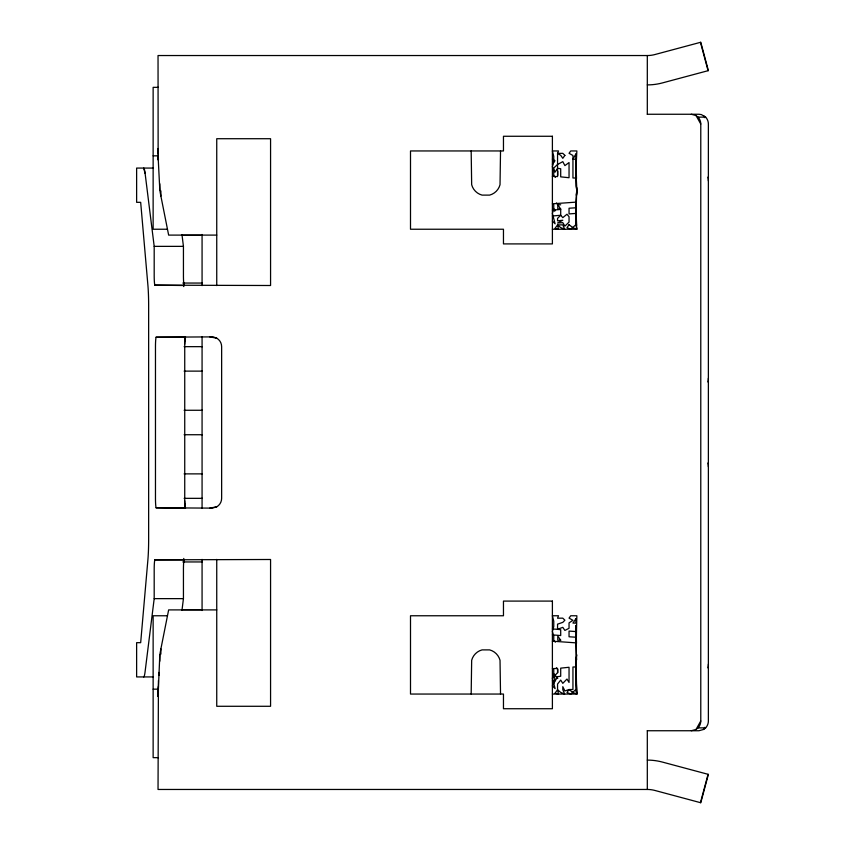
<?xml version="1.0" encoding="UTF-8"?>
<svg xmlns="http://www.w3.org/2000/svg" width="845" height="845" viewBox="0 0 845 845"><rect width="100%" height="100%" fill="white"/><g stroke="black" fill="none" stroke-linecap="round" stroke-linejoin="round"><path stroke-width="1.27" d="M216.742 235.1L168.641 235.1L160.888 196.082A293.564 207.585 0 0 1 159.811 190.019L158.152 157.519L158.48 159.737M184.738 336.532L184.738 508.468M181.971 610.365L183.439 598.64L183.439 569.287A9.781 0.856 -90 0 1 183.682 562.369L183.756 558.439M184.632 507.412L184.738 500.874M158.427 680.521L158.036 789.462L647.312 789.462A29.353 29.353 0 0 1 654.907 790.455L700.78 802.75L708.374 774.39L662.512 762.105A58.717 58.717 0 0 0 647.312 760.099M576.776 187.527L575.878 219.066L576.86 229.238L552.398 229.238M552.398 628.997L557.552 629.303L562.802 627.349L564.893 630.423L569.044 628.289L569.044 622.881L572.942 620.314L569.044 618.107L570.745 615.762L576.86 615.762C576.153 641.851 575.783 668.004 576.86 694.051L552.398 694.051M158.892 674.986L158.997 672.419L159.008 675.007M575.994 208.757L576.343 201.29M576.628 195.068L576.797 191.34M576.343 666.103L575.931 674.817L576.86 694.051L572.942 692.509L569.044 689.531L564.893 690.935L562.802 686.679L562.802 689.657L564.629 694.051L560.7 692.414L557.552 689.763L557.552 684.038L560.7 680.077L562.802 683.351L566.974 679.053L569.044 682.443L569.044 667.275L560.7 668.141L560.7 676.253L557.552 676.665L552.398 685.908L555.102 688.633L552.398 678.292L553.76 673.666L553.76 669.536M576.628 659.882L575.878 642.855L552.398 641.186M158.279 688.559L158.416 686.362M575.878 178.031L572.942 177.989L572.942 155.501L569.044 153.294L570.745 150.949L576.86 150.949L575.878 170.521L576.86 190.093L575.878 202.145L552.398 203.814M216.742 609.9L168.641 609.9L160.888 648.918A293.564 207.585 0 0 0 159.811 654.981L158.036 696.502L158.131 688.369L158.142 690.766M183.682 562.369L184.284 559.496M576.248 195.163L576.702 191.361M216.742 559.411L216.742 706.283L270.569 706.283L270.569 559.496L154.825 559.834A9.781 0.856 -90 0 0 154.191 569.287L154.191 598.64L145.108 671.617A29.353 2.556 -90 0 1 143.639 676.929M576.86 654.907L575.878 658.931L575.931 689.235L576.86 694.051L575.878 689.52L570.745 694.051L566.974 692.456L569.044 689.531L572.942 689.499L572.942 667.011L575.878 666.969M700.452 802.665L708.057 774.305M553.76 161.67L552.398 166.708L553.76 171.334L553.76 175.464L555.366 177.365M691.326 730.745L696.048 729.436L700.78 720.965L700.78 124.035A9.781 9.453 -90 0 0 698.012 117.117L696.048 115.564L691.326 114.255M647.312 730.745L698.921 730.745L703.653 729.436L704.825 727.313M211.514 508.12L156.103 507.792A9.781 0.856 -90 0 1 155.469 498.339L155.469 346.661A9.781 0.856 -90 0 1 156.103 337.208L213.257 336.88L216.742 338.19A9.781 9.781 0 0 1 221.643 346.661L221.643 498.339A9.781 9.781 0 0 1 216.742 506.81L212.391 508.12M184.823 341.771A9.781 0.856 -90 0 1 185.351 337.208L185.562 336.88M552.398 164.183L554.985 160.761L552.398 159.092M696.048 729.436L698.012 727.883A9.781 9.453 -90 0 0 700.78 720.965M703.653 729.436L705.607 727.883A9.781 9.453 -90 0 0 708.374 720.965L708.374 124.035A9.781 9.453 -90 0 0 705.607 117.117L701.371 114.582L698.921 114.255L647.312 114.255M216.742 506.81L209.771 508.12M552.398 216.003L560.7 215.264L562.802 217.651L566.974 214.229L569.044 216.711L569.044 222.119L564.893 226.111L562.802 222.636L557.552 223.048L562.802 220.239L557.552 220.841L557.552 218.369L560.7 215.264L560.7 209.454L552.398 210.12M552.398 680.816L554.985 680.732L553.697 676.94L557.552 672.599L557.552 668.427L552.398 668.627M575.878 207.785L569.044 208.229L569.044 213.922L575.878 213.426L575.931 201.628M647.312 84.901A58.717 58.717 0 0 0 662.512 82.894L708.374 70.61L700.78 42.25L654.907 54.545A29.353 29.353 0 0 1 647.312 55.538L158.036 55.538L158.142 159.969M158.416 87.341L153.135 87.341L153.135 229.238L167.299 229.238M698.012 117.117L705.607 117.117M153.135 155.839L158.332 155.839M153.156 168.07L136.626 168.07L136.626 202.325L140.671 202.325L147.896 285.156A29.353 2.556 -90 0 1 148.646 305.911L148.646 539.089A29.353 2.556 -90 0 1 147.896 559.844L140.671 642.675L136.626 642.675L136.626 676.929L153.156 676.929M182.499 235.311L202.23 235.311M145.108 173.383A29.353 2.556 -90 0 0 143.639 168.07L145.108 173.383L154.191 246.36L183.439 246.36L183.439 275.713A9.781 0.856 -90 0 0 183.682 282.631L183.756 286.561M182.826 283.054L202.399 283.054M154.191 246.36L154.191 275.713A9.781 0.856 -90 0 0 154.825 285.166L184.284 285.504M156.103 337.208L185.351 337.208M184.125 346.661L202.399 346.661M184.125 371.124L202.399 371.124M184.125 410.269L202.399 410.269M184.125 434.731L202.399 434.731M184.125 473.876L202.399 473.876M184.125 498.339L202.399 498.339M156.103 507.792L185.562 508.12M154.825 559.834L184.062 559.834M182.826 561.946L202.399 561.946M154.191 598.64L183.439 598.64M182.499 609.689L202.23 609.689M167.299 615.762L153.135 615.762L153.135 757.659L158.416 757.659M153.135 689.161L158.332 689.161M698.012 727.883L705.607 727.883M560.7 204.786L557.784 204.743L556.443 202.958M552.398 176.373L557.552 176.573L557.552 153.378L558.513 150.949L552.398 150.949L553.76 156.378L553.76 160.613M575.878 637.214L569.044 636.771L569.044 631.078L575.878 631.574L575.931 643.478M552.398 634.88L560.7 635.546L560.7 629.736L557.552 629.303L557.552 624.159L562.802 622.364L564.893 620.209L562.802 618.16L557.552 618.191L558.513 615.762L552.398 615.762L553.76 621.202L553.76 626.483L552.398 631.521L553.76 636.148L553.76 640.288L555.366 642.179M555.999 678.355L557.784 678.419L553.76 673.666L554.764 677.162M209.771 336.88L216.742 338.19M552.398 221.126L555.102 223.809L552.398 213.479L553.76 208.852L553.76 204.712M555.366 210.754L553.76 208.852L554.426 211.176M556.443 667.782L557.784 669.557L557.784 672.715M154.825 285.166L270.569 285.504L270.569 138.717L216.742 138.717L216.742 285.589M703.653 115.564L704.825 117.687M696.048 115.564L700.78 124.035M700.452 42.334L708.057 70.695M576.86 190.093L575.878 186.069L575.931 160.582L576.501 178.548M184.062 285.166L183.682 282.631M181.971 234.635L183.439 246.36M158.279 156.441L158.416 158.638M576.121 213.848L576.67 225.383M576.132 631.817L575.931 625.395L575.931 630.201M576.301 636.94L576.501 643.362M158.036 148.498L158.142 154.234M184.632 337.588L184.738 344.126M647.312 55.538L647.312 114.339M647.312 730.661L647.312 789.462M575.931 214.799L575.931 224.411M557.784 171.239L557.784 175.443M500.525 151.054L500.029 184.728A14.682 14.682 0 0 1 489.646 195.11L482.051 195.11A14.682 14.682 0 0 1 471.668 184.728L471.172 150.938M500.525 693.946L500.029 660.272A14.682 14.682 0 0 0 489.646 649.889L482.051 649.889A14.682 14.682 0 0 0 471.668 660.272L471.172 694.062M202.071 234.477L202.071 285.61M202.071 336.88L202.071 508.12M202.071 559.39L202.071 610.523M160.888 190.896L160.888 196.082M160.888 648.918L160.888 654.104M159.811 183.787L159.811 190.019M159.811 654.981L159.811 661.212M185.351 507.792A9.781 0.856 -90 0 1 184.823 503.229M707.888 177.133A14.682 14.175 -90 0 1 708.374 180.925M707.888 463.018A14.682 14.175 -90 0 1 708.374 466.82M708.374 378.18A14.682 14.175 -90 0 1 707.888 381.982M708.374 664.075A14.682 14.175 90 0 1 707.888 667.867M575.878 153.97L572.942 159.198L575.878 159.24L575.878 153.97M557.552 168.335L554.985 172.211L553.697 168.06L557.552 164.49L562.802 161.648L564.893 165.609L569.044 162.557L569.044 177.725L560.7 176.858L560.7 168.746L557.552 168.335M575.878 618.783L572.942 623.092L575.878 623.114L575.878 618.783M569.044 224.717L566.974 227.643L570.745 229.238L575.878 224.707L576.86 229.238L572.942 227.696L569.044 224.717M564.893 155.395L562.802 158.321L560.7 155.3L557.552 153.378L562.802 153.346L564.893 155.395M557.552 224.95L554.985 228.393L558.513 229.238L557.552 224.95L562.802 224.844L564.629 229.238L560.7 227.59L557.552 224.95M557.552 689.763L554.985 693.206L558.513 694.051L557.552 689.763M560.7 640.214L557.784 640.256L557.784 636.053L560.7 640.214M552.398 136.267L503.462 136.267L503.462 150.949L410.501 150.949L410.501 229.238L503.462 229.238L503.462 243.909L552.398 243.909L552.398 136.267M552.398 601.091L503.462 601.091L503.462 615.762L410.501 615.762L410.501 694.051L503.462 694.051L503.462 708.733L552.398 708.733L552.398 601.091M560.7 209.074L557.784 208.947L557.784 204.743L560.7 209.074"/></g></svg>
